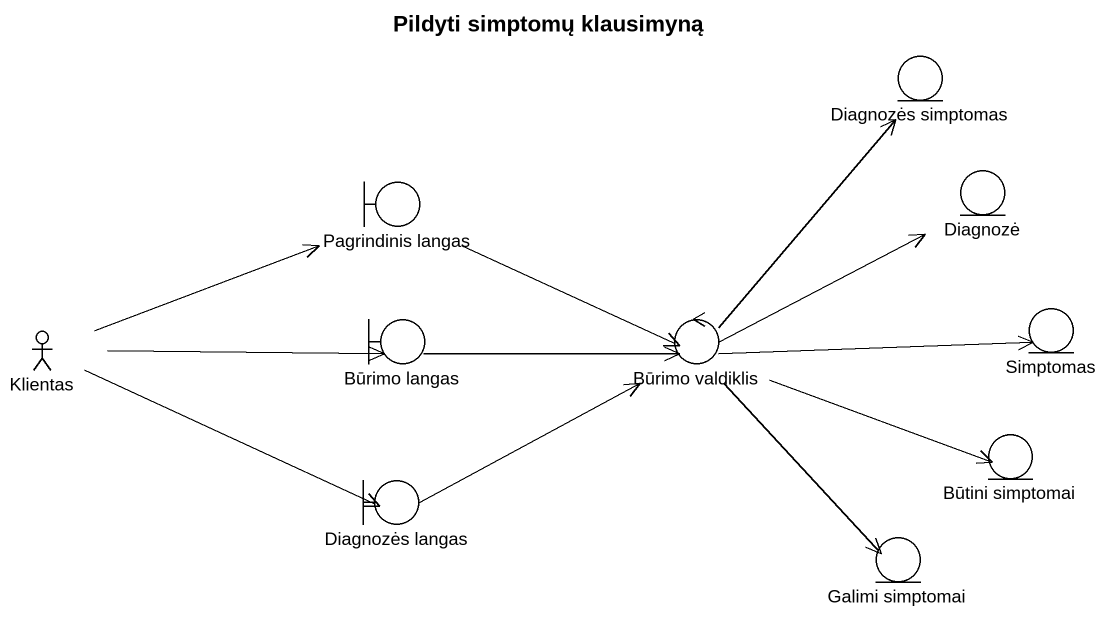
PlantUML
@startuml
title Pildyti simptomų klausimyną
entity "Diagnozės simptomas" as Diagnozės_simptomas
boundary "Pagrindinis langas" as Pagrindinis_langas
entity Diagnozė
actor Klientas
boundary "Būrimo langas" as Būrimo_langas
control "Būrimo valdiklis" as Būrimo_valdiklis
entity Simptomas
boundary "Diagnozės langas" as Diagnozės_langas
entity "Būtini simptomai" as Būtini_simptomai
entity "Galimi simptomai" as Galimi_simptomai
Pagrindinis_langas -right-> Būrimo_valdiklis
Klientas -right-> Pagrindinis_langas
Klientas -right-> Būrimo_langas
Klientas -right-> Diagnozės_langas
Būrimo_langas -right-> Būrimo_valdiklis
Būrimo_valdiklis -up-> Diagnozės_simptomas
Būrimo_valdiklis -right-> Diagnozė
Būrimo_valdiklis -right-> Simptomas
Būrimo_valdiklis -right-> Būtini_simptomai
Būrimo_valdiklis --> Galimi_simptomai
Diagnozės_langas -right-> Būrimo_valdiklis
@enduml
